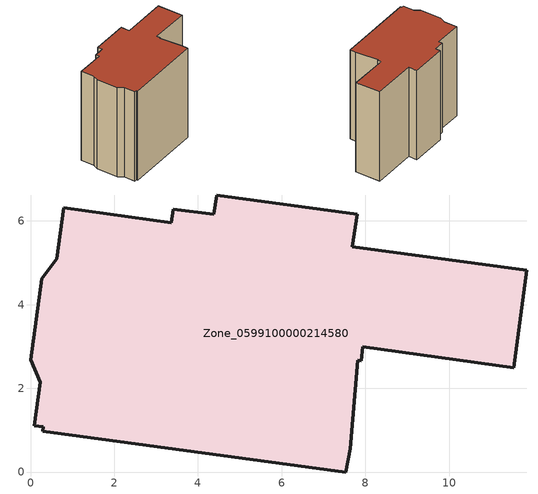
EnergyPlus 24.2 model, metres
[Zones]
Zone_0599100000214580
 floor ground (C_G): 0,2.68 0.26,4.62 0.63,5.1 0.79,6.31 3.36,5.96 3.41,6.28 4.38,6.16 4.45,6.62 7.81,6.16 7.69,5.38 11.86,4.82 11.54,2.49 7.94,2.99 7.9,2.65 7.81,2.67 7.63,0.56 7.53,0 0.29,0.97 0.3,1.08 0.09,1.1 0.23,2.14 z2.39
 wall outside (C_F): 4.38,6.16 3.41,6.28 3.36,5.96 0.79,6.31 0.63,5.1 0.26,4.62 0,2.68 0.23,2.14 0.09,1.1 0.3,1.08 0.29,0.97 7.53,0 7.63,0.56 7.81,2.67 7.9,2.65 7.94,2.99 11.54,2.49 11.86,4.82 7.69,5.38 7.81,6.16 4.45,6.62 4.38,6.16 z2.39:11.21
 roof outside (C_R): 0.23,2.14 0.09,1.1 0.3,1.08 0.29,0.97 7.53,0 7.63,0.56 7.81,2.67 7.9,2.65 7.94,2.99 11.54,2.49 11.86,4.82 7.69,5.38 7.81,6.16 4.45,6.62 4.38,6.16 3.41,6.28 3.36,5.96 0.79,6.31 0.63,5.1 0.26,4.62 0,2.68 z11.21
[BUILDING]
Pand.0599100000214580: North Axis=0; Terrain=City; Loads Convergence Tolerance Value=0.04; Temperature Convergence Tolerance Value=0.4; Solar Distribution=FullExterior; Maximum Number of Warmup Days=25; Minimum Number of Warmup Days=1
[Site:Location]
Rotterdam.The.Hague.AP_ZH_NLD Design_Conditions: Latitude=51.96; Longitude=4.45; Time Zone=1; Elevation=-4.5
[SITE:GROUNDTEMPERATURE:BUILDINGSURFACE]
18, 18, 18, 18, 18, 18, 18, 18, 18, 18, 18, 18
[MATERIAL] Thermal Absorptance=0.9; Solar Absorptance=0.7; Visible Absorptance=0.7
Name | Roughness | Thickness | Conductivity | Density | Specific Heat
G.D.1965 | MediumSmooth | 0.15 | 1 | 540 | 1210
F.D.1965 | Rough | 0.3 | 0.857143 | 1920 | 840
R.D.1965 | MediumRough | 0.2 | 0.08 | 1500 | 1000
[CONSTRUCTION]
C_G: G.D.1965
C_F: F.D.1965
C_R: R.D.1965
[ZONE]
Zone_0599100000214580: Type=1; Multiplier=1; Ceiling Height=Autocalculate; Volume=Autocalculate; Floor Area=autocalculate; Part of Total Floor Area=Yes
[ZONEINFILTRATION:DESIGNFLOWRATE]
Infil_Zone_0599100000214580: Zone or ZoneList or Space or SpaceList=Zone_0599100000214580; Schedule=AlwaysOn; Design Flow Rate Calculation Method=Flow/Area; Flow Rate per Floor Area=0.0042; Constant Term Coefficient=1; Temperature Term Coefficient=0; Velocity Term Coefficient=0; Velocity Squared Term Coefficient=0
[HVACTEMPLATE:ZONE:IDEALLOADSAIRSYSTEM]
Zone_0599100000214580: Maximum Heating Supply Air Temperature=50; Minimum Cooling Supply Air Temperature=13; Maximum Heating Supply Air Humidity Ratio=0.0156; Minimum Cooling Supply Air Humidity Ratio=0.0077; Heating Limit=NoLimit; Cooling Limit=NoLimit; Dehumidification Control Type=ConstantSensibleHeatRatio; Cooling Sensible Heat Ratio=0.7; Dehumidification Setpoint=60; Humidification Control Type=None; Humidification Setpoint=30; Outdoor Air Method=None; Outdoor Air Flow Rate per Person=0.00944; Outdoor Air Flow Rate per Zone Floor Area=0; Outdoor Air Flow Rate per Zone=0; Demand Controlled Ventilation Type=None; Outdoor Air Economizer Type=NoEconomizer; Heat Recovery Type=None; Sensible Heat Recovery Effectiveness=0.7; Latent Heat Recovery Effectiveness=0.65
[ZONECONTROL:THERMOSTAT]
ThermostatControl_Zone_0599100000214580: Zone or ZoneList=Zone_0599100000214580; Control Type Schedule=DualSetpointControlType; Control 1=Thermostat_Zone_0599100000214580; Temperature Difference Between Cutout And Setpoint=0
[THERMOSTATSETPOINT:DUALSETPOINT]
Thermostat_Zone_0599100000214580: Heating Setpoint Temperature Schedule=HeatingSetpoint_Zone_0599100000214580; Cooling Setpoint Temperature Schedule=CoolingSetpoint_Zone_0599100000214580
[SCHEDULE:COMPACT]
HeatingSetpoint_Zone_0599100000214580: Through: 12/31, For: AllDays, Until: 24:00, 21
CoolingSetpoint_Zone_0599100000214580: Through: 12/31, For: AllDays, Until: 24:00, 24
DualSetpointControlType: Through: 12/31, For: AllDays, Until: 24:00, 4
AlwaysOn: Through: 12/31, For: AllDays, Until: 24:00, 1
